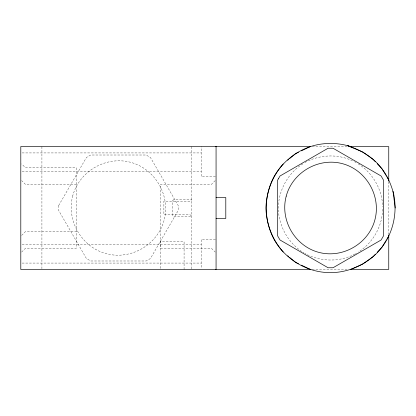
<?xml version="1.0" encoding="UTF-8"?>
<svg xmlns="http://www.w3.org/2000/svg" width="416" height="416" viewBox="0 0 416 416"><rect width="100%" height="100%" fill="white"/><g stroke="black" fill="none" stroke-linecap="round" stroke-linejoin="round"><path stroke-width="0.31" stroke-dasharray="2.08 1.56" d="M382.689 209.232C382.195 226.496 372.902 243.043 358.181 252.153M21.668 235.388L25.563 231.488L76.43 231.488M21.668 252.075L25.563 248.18L76.43 248.18L76.43 167.82L25.563 167.82L21.668 163.925M215.202 180.612L211.302 184.512L160.436 184.512L160.436 248.18L211.302 248.18L215.202 252.075M302.931 163.847C287.758 173.165 278.663 190.33 278.262 208C278.606 226.164 288.324 243.49 303.919 252.912M304.985 162.474C319.94 154.414 338.671 153.525 353.834 161.528M354.983 253.999C339.529 262.335 320.336 261.872 304.985 253.526M355.555 253.76L356.704 253.287M312.27 146.666L347.922 146.666M22.1 152.927L201.38 152.927M22.1 171.283L201.38 171.283M215.426 176.79L201.38 176.79L201.38 146.526M76.43 184.512L25.563 184.512L21.668 180.612M215.426 239.21L201.38 239.21L201.38 268.824M22.1 244.717L201.38 244.717M22.1 263.073L201.38 263.073M312.27 269.334L348.566 269.334M354.411 161.762L356.127 162.474M358.181 163.847C372.902 172.957 382.195 189.504 382.689 206.768M388.757 181.714L388.757 234.286M191.698 146.666L191.698 269.334M184.08 269.474L184.08 241.66L160.155 241.66L160.155 269.474M41.917 146.666L41.917 268.684M58.682 205.514L58.682 210.486L86.408 258.502L90.709 260.988L146.156 260.988L147.618 260.203L150.462 258.502L178.183 210.486L178.183 205.514L150.462 157.498L146.156 155.012L90.709 155.012L87.818 156.629L86.408 157.498L58.682 205.514M72.758 195.759C66.134 220.355 81.583 247.114 106.194 253.677C130.785 260.296 157.55 244.847 164.107 220.241C170.732 195.645 155.282 168.886 130.671 162.323C106.08 155.704 79.321 171.153 72.758 195.759M173.732 199.654L172.229 201.162L172.229 214.838L173.732 216.346L191.698 216.346L190.195 214.838L163.883 214.838L163.883 201.162L190.195 201.162L191.698 199.654L173.732 199.654"/><path stroke-width="0.62" d="M375.424 161.803L373.23 159.442L362.742 151.939L347.287 145.558C360.734 149.978 373.48 157.342 382.018 168.875C387.634 176.166 391.186 184.746 393.567 193.57C398.221 214.916 391.903 238.29 376.267 253.708C362.492 267.145 342.867 274.43 323.643 272.272C303.415 270.104 284.825 257.878 274.576 240.323L273.816 238.976C263.749 219.773 263.739 196.227 273.816 177.024L274.576 175.677C283.208 161.054 297.435 150.036 313.825 145.558C326.024 142.386 338.993 142.782 350.979 146.666M386.064 240.526L382.018 247.125L377.182 252.314M386.734 239.429L388.757 236.132M283.239 163.951C272.418 176.155 266.417 191.724 265.912 208C266.36 224.266 272.485 239.834 283.239 252.049M375.424 254.197L373.23 256.558L362.742 264.061L350.979 269.334M287.69 160.233L288.678 159.406M289.671 158.579L295.604 153.618L298.511 152.23M301.418 150.842L310.133 146.666M215.644 146.666L310.326 146.666M350.511 146.666L388.757 146.666L388.757 181.142M216.065 197.569L225.8 197.569L225.8 218.431L216.065 218.431M215.644 269.334L310.326 269.334M350.511 269.334L388.757 269.334L388.757 234.879M298.511 263.77L295.604 262.382L289.671 257.421M301.418 265.158L310.133 269.334M287.69 255.767L288.678 256.594M377.182 163.686L382.018 168.875L386.064 175.474M386.734 176.571L388.757 179.868M392.995 191.266L395.2 208M286.224 196.123C279.796 219.991 294.793 245.965 318.677 252.33C342.545 258.762 368.519 243.766 374.889 219.877C381.316 196.009 366.319 170.035 342.436 163.67C318.568 157.238 292.594 172.234 286.224 196.123M278.356 178.818L277.566 180.274L277.566 235.726L278.356 237.182L280.051 240.027L328.073 267.753L333.039 267.753L381.061 240.027L382.756 237.182L383.547 235.726L383.547 180.274L382.756 178.818L381.061 175.973L333.039 148.247L328.073 148.247L280.051 175.973L278.356 178.818M216.065 146.526L20.8 146.526L20.8 269.474L216.065 269.474L216.065 146.526"/></g></svg>
